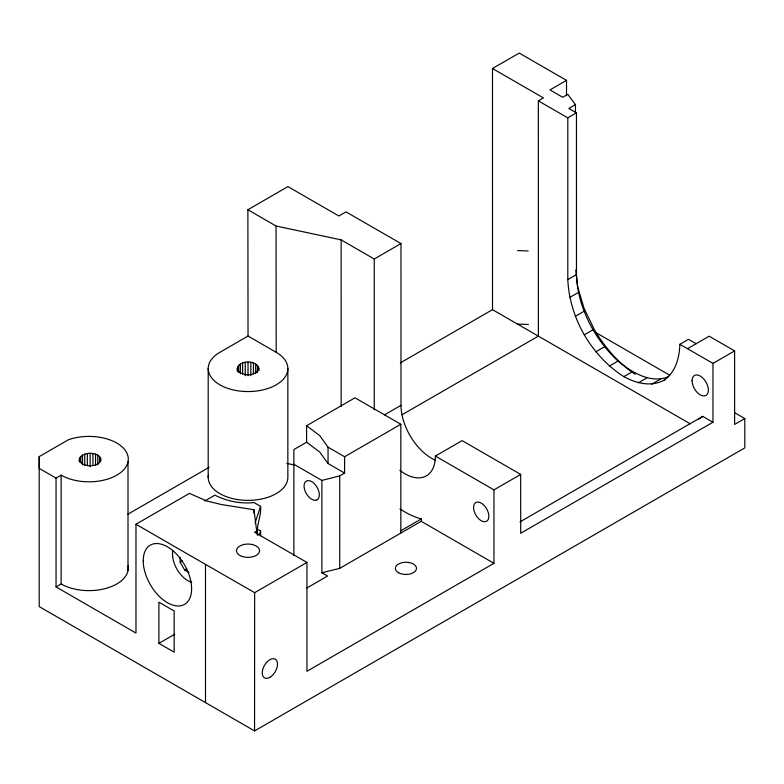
<?xml version="1.0" encoding="UTF-8"?>
<svg xmlns="http://www.w3.org/2000/svg" width="784" height="784" viewBox="0 0 784 784"><rect width="100%" height="100%" fill="white"/><g stroke="black" fill="none" stroke-linecap="round" stroke-linejoin="round"><path stroke-width="1.18" d="M39.2 456.611L39.2 468.381L56.046 478.103L61.142 475.163A39.337 22.707 0 0 0 114.474 476.388A39.337 22.707 0 0 0 120.814 445.782A39.337 22.707 0 0 0 68.482 439.706L39.2 456.611L39.2 606.591L254.555 730.923L744.8 447.889L744.8 418.568L734.618 412.688M257.132 534.433L253.957 509.727L221.686 504.582L206.613 500.976L189.454 493.371L135.975 524.251L135.975 633.06L56.046 586.912L56.046 478.103M56.046 586.912L61.142 583.972L61.142 475.163M79.331 459.561C80.497 465.363 88.053 466.196 92.933 465.578L92.933 453.534C87.406 452.515 78.067 454.661 79.331 461.982M95.54 465.088L95.54 454.152L92.933 453.534M97.775 464.873L97.775 455.141L95.54 454.152M99.49 462.521L99.49 456.435L97.775 455.141M100.568 461.59L100.568 457.944L99.49 456.435M128.008 570.605L128.008 461.796M158.897 643.35L158.897 602.181L174.175 611.001L174.175 652.17L158.897 643.35L174.685 634.236M205.506 702.611L205.506 564.392L135.975 524.251M208.201 477.378L208.201 368.568M253.957 513.255L253.957 509.727M254.555 730.923L254.653 592.655L306.956 562.461L306.946 671.271L493.949 563.314L493.949 489.873L435.375 456.063A43.218 24.951 60 0 1 399.83 470.351M257.456 534.031C256.397 524.545 261.513 515.754 260.582 506.346L254.094 502.593C240.688 503.926 226.89 501.358 214.924 495.135L204.732 501.025M287.855 368.568L287.855 477.378A39.827 22.991 0 0 1 246.098 500.339A39.827 22.991 0 0 1 208.387 475.143M306.603 425.741L319.764 435.639L328.045 447.174L344.597 456.739L344.597 473.066L328.045 463.511L319.764 452.113L306.603 442.205L306.603 425.741L354.995 397.802L400.83 424.271L400.83 533.071M306.72 588.059L327.536 576.044L321.881 572.771L321.881 480.435L293.873 464.265M321.881 572.771L339.707 568.361L339.707 475.888L344.597 473.066M435.375 456.063L462.119 440.618L520.694 474.438L520.694 533.257L712.97 422.243L712.97 363.394L679.855 344.313C679.444 358.033 675.534 372.625 663.45 380.583C650.514 387.071 635.912 383.16 623.829 376.663C591.244 355.701 569.664 318.324 567.802 279.623L567.802 117.865L538.343 100.862L543.43 97.922L492.499 68.512L492.509 309.66L690.234 423.84M687.499 348.694L709.148 336.189L734.618 350.899L734.618 424.448L744.8 418.568M339.707 568.361L421.204 521.311L421.292 518.939A90.042 51.989 60 0 1 399.928 508.894M237.229 370.832C235.935 359.033 260.121 359.033 258.838 370.832M258.838 368.392C256.299 376.947 239.757 376.947 237.229 368.392M255.065 522.889L260.582 506.346M257.181 529.082L260.582 531.052L259.573 534.031L257.456 535.247M698.926 419.068L702.748 416.382L712.97 422.243M248.028 336.052L219.873 352.31A39.827 22.991 0 0 0 219.873 384.826A39.827 22.991 0 0 0 276.193 384.826A39.827 22.991 0 0 0 276.193 352.31L248.028 336.052L247.881 209.749L287.934 186.592L338.864 216.002L345.999 211.876L400.977 243.559L400.996 405.338A43.218 24.951 60 0 0 435.541 460.267M492.499 68.512L519.243 53.077L566.518 80.37L566.518 95.001M566.518 80.37L549.966 89.925L562.706 97.285L567.792 94.345L575.436 104.635L575.436 113.033M575.436 104.635L568.821 108.457L576.456 112.867L576.465 274.625C577.759 307.593 594.184 338.708 617.988 361.091C631.679 372.253 650.563 384.052 668.625 376.663M567.802 117.865L576.456 112.867M374.252 409.826L374.242 258.994L400.977 243.559M127.763 514.284L209.279 467.225M400.33 362.884L492.509 309.66M567.802 279.623L576.465 274.625M306.603 442.205L293.873 449.555L293.873 555.464M569.713 297.469L578.376 292.471M384.542 414.834L400.996 405.338M402.074 414.736L538.373 336.12L538.343 100.862M575.309 316.305L583.972 311.307M344.597 456.739L400.83 424.271M188.856 572.428L184.632 569.988L180.153 562.236L182.27 561.011M584.217 334.837L592.871 329.839M184.632 569.988L186.739 568.772M257.132 530.758L254.584 532.228L306.956 562.461M595.82 351.82L604.474 346.822M609.335 366.089L617.988 361.091M623.829 376.663L632.492 371.665M679.855 344.313L688.519 339.315L696.163 343.725M638.333 382.827L646.986 377.829M651.847 384.17L660.5 379.172M400.918 530.709L421.292 518.939M663.45 380.583L665.371 379.476M493.949 489.873L520.694 474.438M712.97 363.394L734.618 350.899M520.008 521.879L702.748 416.382M321.881 480.435L339.707 475.888M92.933 465.578C96.589 465.128 102.175 462.462 100.568 457.944M517.558 250.615L528.2 250.958M517.558 324.106L528.367 324.468M247.881 209.749L276.056 226.008L341.138 239.875L374.242 258.994M286.817 463.393L293.912 464.922M191.747 582.316L187.797 580.64A21.609 12.475 60 0 1 172.813 550.897M205.506 564.392L254.653 592.655M594.987 332.073L669.801 375.271M421.204 521.311L493.949 563.314M575.828 269.97L577.612 286.67L583.972 308.073L594.096 329.133A90.042 51.989 60 0 0 635.207 374.272M276.056 226.008L276.193 352.31M82.496 455.141L82.496 464.863M80.781 456.435L80.781 462.511M79.694 457.944L79.703 461.59M341.138 239.875L341.148 406.475M328.045 447.174L328.045 463.511M260.582 531.052L260.582 535.884M258.465 366.785L258.465 370.43M257.387 365.275L257.387 372.576M255.672 363.982L255.672 373.713M253.428 362.992L253.428 373.939M250.831 362.375L250.831 375.742M248.028 362.159L248.028 375.536M245.235 362.375L245.235 375.742M242.628 362.992L242.628 373.939M240.394 363.982L240.394 373.713M238.669 365.275L238.669 372.576M237.591 366.785L237.591 371.645M180.153 557.365L180.153 562.236M90.131 453.319L90.131 466.686M87.338 453.534L87.338 465.676M84.731 454.152L84.731 465.088M128.115 565.774A39.337 22.707 0 0 1 105.703 588.461A39.337 22.707 0 0 1 61.142 583.972M317.099 499.79L315.521 500.28A10.809 6.243 60 0 1 307.877 495.87L306.299 493.557A10.809 6.243 60 0 1 305.633 481.562A10.809 6.243 60 0 1 315.521 485.002L317.099 487.315A10.809 6.243 60 0 1 317.099 499.79M269.872 677.347A10.809 6.243 -60 0 0 276.497 660.295A10.809 6.243 -60 0 0 263.257 667.939A10.809 6.243 -60 0 0 269.872 677.347M143.227 560.785A34.212 19.757 60 0 0 179.516 605.934A34.212 19.757 60 0 0 179.516 557.542A34.212 19.757 60 0 0 143.227 560.785M242.266 556.483A11.525 6.654 0 0 0 259.553 550.721A11.525 6.654 0 0 0 242.266 544.958A11.525 6.654 0 0 0 242.266 556.483M398.733 572.83A10.564 6.096 0 0 0 416.226 569.723A10.564 6.096 0 0 0 402.819 562.53A10.564 6.096 0 0 0 398.733 572.83M473.575 507.483A10.809 6.243 60 0 0 485.031 521.742A10.809 6.243 60 0 0 485.031 506.464A10.809 6.243 60 0 0 473.575 507.483M692.076 380.75A11.525 6.654 60 0 0 704.297 395.949A11.525 6.654 60 0 0 704.297 379.652A11.525 6.654 60 0 0 692.076 380.75"/></g></svg>
